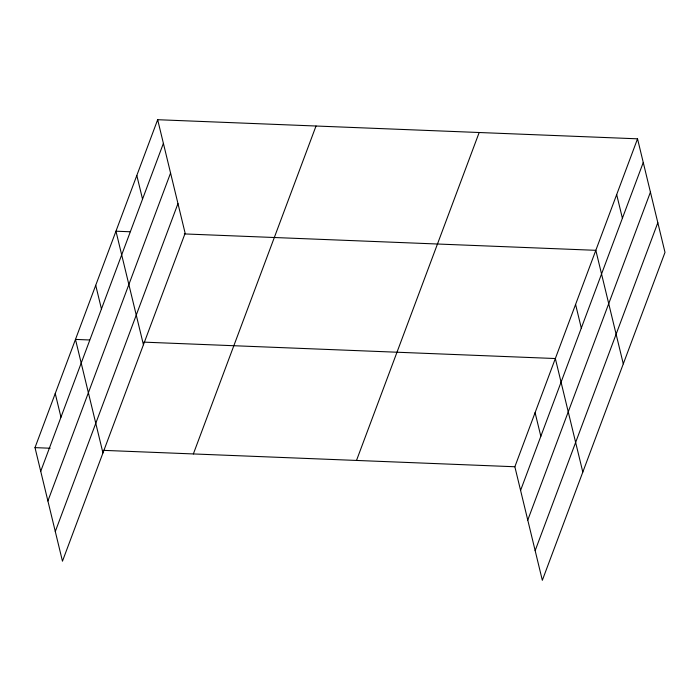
<?xml version="1.0" encoding="UTF-8"?>
<svg xmlns="http://www.w3.org/2000/svg" width="700" height="700" viewBox="0 0 700 700"><rect width="100%" height="100%" fill="white"/><g stroke="black" fill="none" stroke-linecap="round" stroke-linejoin="round"><path stroke-width="1.05" d="M157.666 119.709L185.141 233.249L62.466 561.181L35 447.632L157.666 119.709L637.534 138.819L665 252.368L542.334 580.291L514.859 466.751L637.534 138.819M40.722 471.293L163.398 143.369M47.898 500.955L170.572 173.031M55.291 531.519L177.966 203.586M193.357 453.941L316.024 126.018M356.51 460.442L479.176 132.51M520.581 490.411L643.256 162.487M527.765 520.074L650.431 192.15M535.159 550.629L657.825 222.705M130.06 231.761L115.964 231.201L143.43 344.75M184.293 233.922L595.822 250.32L623.289 363.86M89.582 339.981L75.478 339.412L102.953 452.961M143.815 342.134L555.345 358.531L582.811 472.08M35 447.632L50.181 448.236M103.329 450.354L514.859 466.751M616.674 194.565L622.396 218.234M575.584 304.421L581.306 328.081M535.097 412.641L540.829 436.301M136.815 175.455L142.537 199.115M95.725 285.311L101.447 308.971M55.239 393.523L60.961 417.183"/></g></svg>
